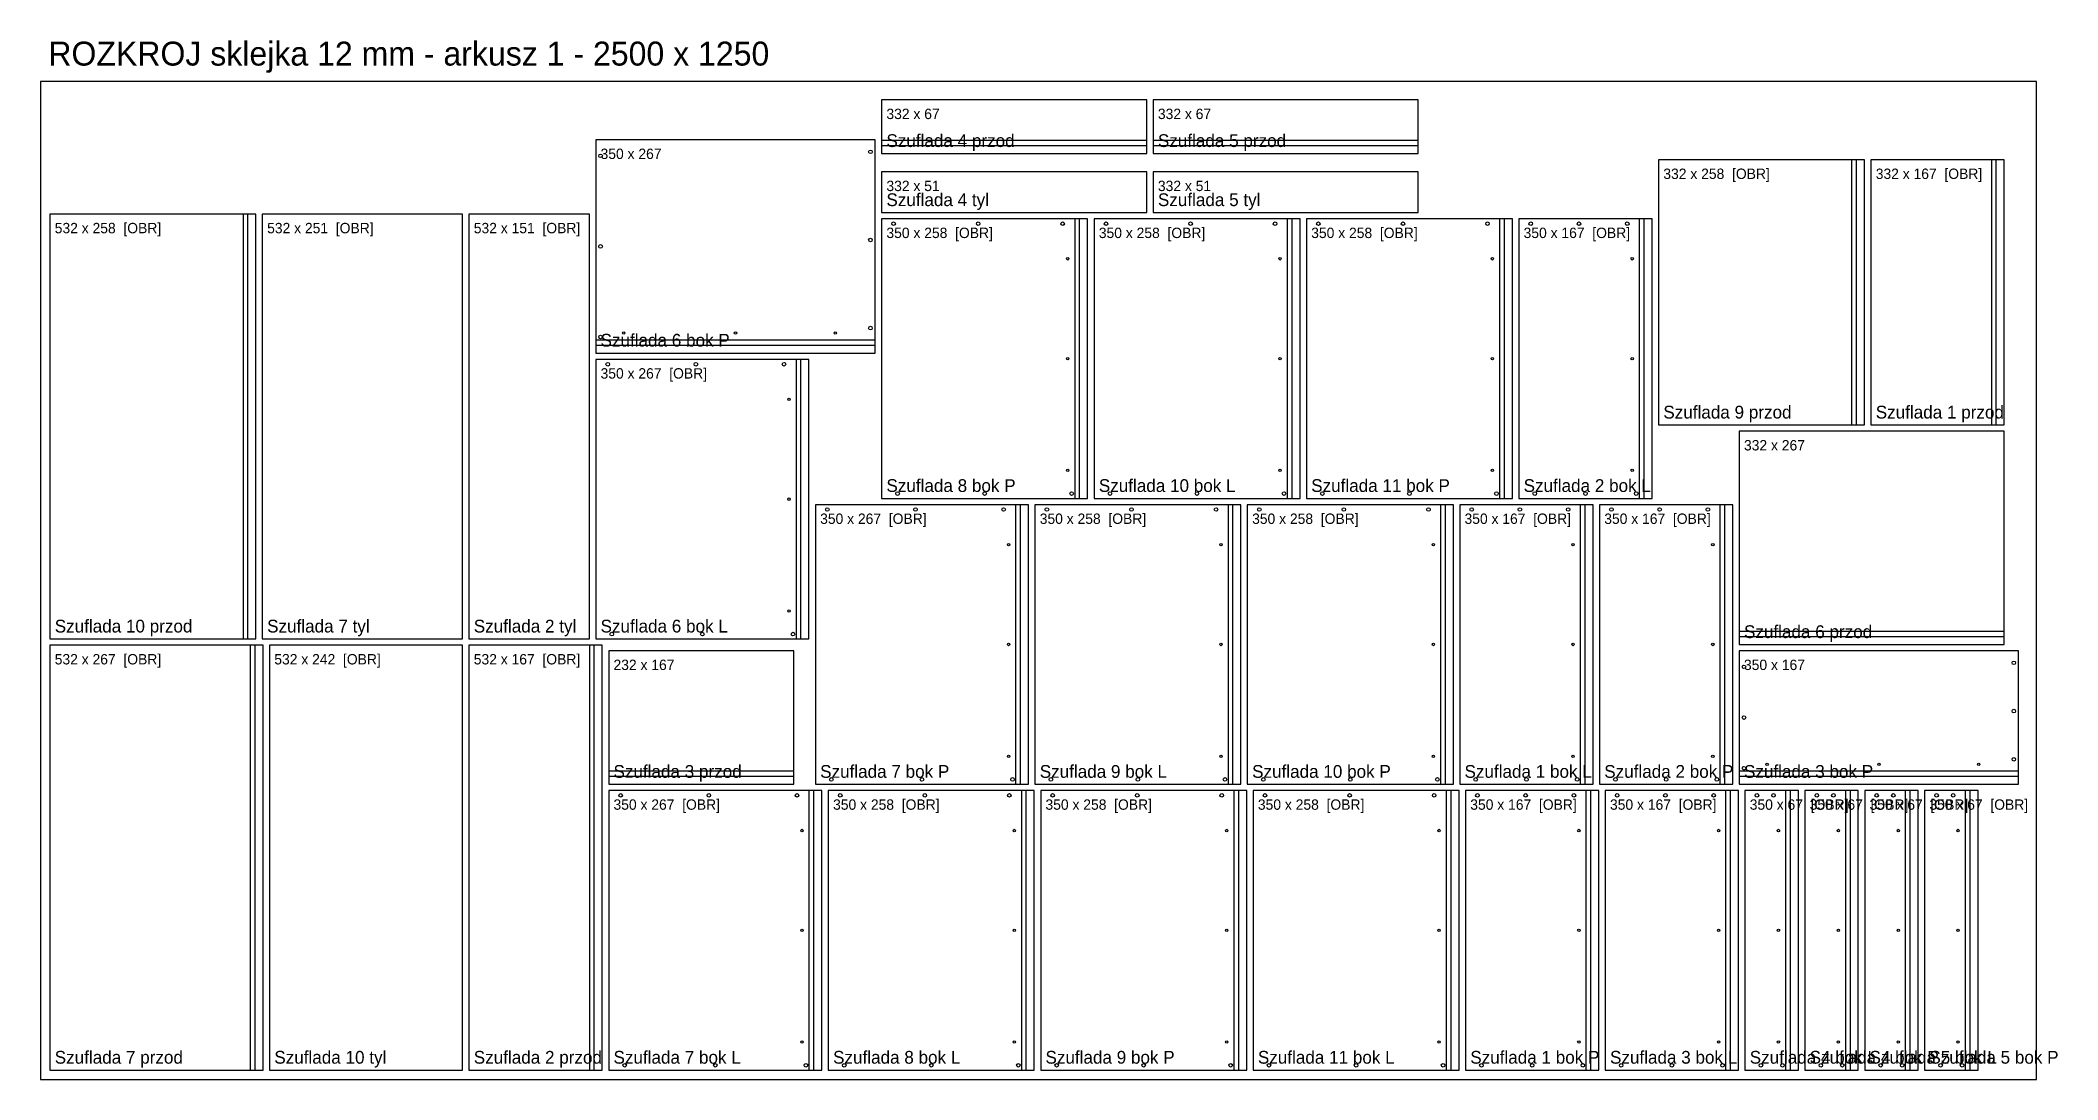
# Model space of a CAD drawing. Header units: metres. Extents: x 0 to 2526, y 0 to 1302.
import ezdxf

# ---------------------------------------------------------------- set-up
doc = ezdxf.new("R2010")
doc.units = ezdxf.units.M

msp = doc.modelspace()

# ---------------------------------------------------------------- linework, layer by layer
at = {"layer": 'ARKUSZ'}
for p, q in [((2500, 1250), (0, 1250)), ((0, 1250), (0, 0)), ((2500, 0), (2500, 1250)), ((0, 0), (2500, 0))]:
    msp.add_line(p, q, dxfattribs=at)
at = {"layer": 'OBRYS'}
for p, q in [((1385.6, 1227), (1053.6, 1227)), ((1053.6, 1227), (1053.6, 1160)), ((1385.6, 1160), (1385.6, 1227)), ((1725.6, 1227), (1393.6, 1227)), ((1393.6, 1227), (1393.6, 1160)), ((1725.6, 1160), (1725.6, 1227)), ((1045.6, 1177), (695.6, 1177)), ((695.6, 1177), (695.6, 910)), ((1045.6, 910), (1045.6, 1177)), ((1053.6, 1160), (1385.6, 1160)), ((1393.6, 1160), (1725.6, 1160)), ((2284.6, 1152), (2026.6, 1152)), ((2026.6, 1152), (2026.6, 820)), ((2284.6, 820), (2284.6, 1152)), ((2459.6, 1152), (2292.6, 1152)), ((2292.6, 1152), (2292.6, 820)), ((2459.6, 820), (2459.6, 1152)), ((1385.6, 1136.8), (1053.6, 1136.8)), ((1053.6, 1136.8), (1053.6, 1086)), ((1385.6, 1086), (1385.6, 1136.8)), ((1725.6, 1136.8), (1393.6, 1136.8)), ((1393.6, 1136.8), (1393.6, 1086)), ((1725.6, 1086), (1725.6, 1136.8)), ((270, 1084), (12, 1084)), ((12, 1084), (12, 552)), ((270, 552), (270, 1084)), ((528.8, 1084), (278, 1084)), ((278, 1084), (278, 552)), ((528.8, 552), (528.8, 1084)), ((687.6, 1084), (536.8, 1084)), ((536.8, 1084), (536.8, 552)), ((687.6, 552), (687.6, 1084)), ((1053.6, 1086), (1385.6, 1086)), ((1311.6, 1078), (1053.6, 1078)), ((1053.6, 1078), (1053.6, 728)), ((1311.6, 728), (1311.6, 1078)), ((1577.6, 1078), (1319.6, 1078)), ((1319.6, 1078), (1319.6, 728)), ((1393.6, 1086), (1725.6, 1086)), ((1577.6, 728), (1577.6, 1078)), ((1843.6, 1078), (1585.6, 1078)), ((1585.6, 1078), (1585.6, 728)), ((1843.6, 728), (1843.6, 1078)), ((2018.6, 1078), (1851.6, 1078)), ((1851.6, 1078), (1851.6, 728)), ((2018.6, 728), (2018.6, 1078)), ((695.6, 910), (1045.6, 910)), ((962.6, 902), (695.6, 902)), ((695.6, 902), (695.6, 552)), ((962.6, 552), (962.6, 902)), ((2026.6, 820), (2284.6, 820)), ((2459.6, 812), (2127.6, 812)), ((2127.6, 812), (2127.6, 545)), ((2292.6, 820), (2459.6, 820)), ((2459.6, 545), (2459.6, 812)), ((1237.6, 720), (970.6, 720)), ((970.6, 720), (970.6, 370)), ((1053.6, 728), (1311.6, 728)), ((1237.6, 370), (1237.6, 720)), ((1503.6, 720), (1245.6, 720)), ((1245.6, 720), (1245.6, 370)), ((1319.6, 728), (1577.6, 728)), ((1503.6, 370), (1503.6, 720)), ((1769.6, 720), (1511.6, 720)), ((1511.6, 720), (1511.6, 370)), ((1585.6, 728), (1843.6, 728)), ((1769.6, 370), (1769.6, 720)), ((1944.6, 720), (1777.6, 720)), ((1777.6, 720), (1777.6, 370)), ((1851.6, 728), (2018.6, 728)), ((1944.6, 370), (1944.6, 720)), ((2119.6, 720), (1952.6, 720)), ((1952.6, 720), (1952.6, 370)), ((2119.6, 370), (2119.6, 720)), ((12, 552), (270, 552)), ((279, 544), (12, 544)), ((12, 544), (12, 12)), ((278, 552), (528.8, 552)), ((279, 12), (279, 544)), ((528.8, 544), (287, 544)), ((287, 544), (287, 12)), ((528.8, 12), (528.8, 544)), ((536.8, 552), (687.6, 552)), ((703.8, 544), (536.8, 544)), ((536.8, 544), (536.8, 12)), ((695.6, 552), (962.6, 552)), ((703.8, 12), (703.8, 544)), ((943.8, 537), (711.8, 537)), ((711.8, 537), (711.8, 370)), ((943.8, 370), (943.8, 537)), ((2127.6, 545), (2459.6, 545)), ((2477.6, 537), (2127.6, 537)), ((2127.6, 537), (2127.6, 370)), ((2477.6, 370), (2477.6, 537)), ((711.8, 370), (943.8, 370)), ((978.8, 362), (711.8, 362)), ((711.8, 362), (711.8, 12)), ((970.6, 370), (1237.6, 370)), ((978.8, 12), (978.8, 362)), ((1244.8, 362), (986.8, 362)), ((986.8, 362), (986.8, 12)), ((1244.8, 12), (1244.8, 362)), ((1245.6, 370), (1503.6, 370)), ((1510.8, 362), (1252.8, 362)), ((1252.8, 362), (1252.8, 12)), ((1510.8, 12), (1510.8, 362)), ((1511.6, 370), (1769.6, 370)), ((1776.8, 362), (1518.8, 362)), ((1518.8, 362), (1518.8, 12)), ((1776.8, 12), (1776.8, 362)), ((1777.6, 370), (1944.6, 370)), ((1951.8, 362), (1784.8, 362)), ((1784.8, 362), (1784.8, 12)), ((1951.8, 12), (1951.8, 362)), ((1952.6, 370), (2119.6, 370)), ((2126.8, 362), (1959.8, 362)), ((1959.8, 362), (1959.8, 12)), ((2126.8, 12), (2126.8, 362)), ((2127.6, 370), (2477.6, 370)), ((2201.8, 362), (2134.8, 362)), ((2134.8, 362), (2134.8, 12)), ((2201.8, 12), (2201.8, 362)), ((2276.8, 362), (2209.8, 362)), ((2209.8, 362), (2209.8, 12)), ((2276.8, 12), (2276.8, 362)), ((2351.8, 362), (2284.8, 362)), ((2284.8, 362), (2284.8, 12)), ((2351.8, 12), (2351.8, 362)), ((2426.8, 362), (2359.8, 362)), ((2359.8, 362), (2359.8, 12)), ((2426.8, 12), (2426.8, 362)), ((12, 12), (279, 12)), ((287, 12), (528.8, 12)), ((536.8, 12), (703.8, 12)), ((711.8, 12), (978.8, 12)), ((986.8, 12), (1244.8, 12)), ((1252.8, 12), (1510.8, 12)), ((1518.8, 12), (1776.8, 12)), ((1784.8, 12), (1951.8, 12)), ((1959.8, 12), (2126.8, 12)), ((2134.8, 12), (2201.8, 12)), ((2209.8, 12), (2276.8, 12)), ((2284.8, 12), (2351.8, 12)), ((2359.8, 12), (2426.8, 12))]:
    msp.add_line(p, q, dxfattribs=at)
at = {"layer": 'PILOT_3'}
for centre in [(1286.6, 1028), (1552.6, 1028), (1818.6, 1028), (1993.6, 1028), (730.6, 935), (870.6, 935), (995.6, 935), (1286.6, 903), (1552.6, 903), (1818.6, 903), (1993.6, 903), (937.6, 852), (1286.6, 763), (1552.6, 763), (1818.6, 763), (1993.6, 763), (937.6, 727), (1212.6, 670), (1478.6, 670), (1744.6, 670), (1919.6, 670), (2094.6, 670), (937.6, 587), (1212.6, 545), (1478.6, 545), (1744.6, 545), (1919.6, 545), (2094.6, 545), (1212.6, 405), (1478.6, 405), (1744.6, 405), (1919.6, 405), (2094.6, 405), (2162.6, 395), (2302.6, 395), (2427.6, 395), (953.8, 312), (1219.8, 312), (1485.8, 312), (1751.8, 312), (1926.8, 312), (2101.8, 312), (2176.8, 312), (2251.8, 312), (2326.8, 312), (2401.8, 312), (953.8, 187), (1219.8, 187), (1485.8, 187), (1751.8, 187), (1926.8, 187), (2101.8, 187), (2176.8, 187), (2251.8, 187), (2326.8, 187), (2401.8, 187), (953.8, 47), (1219.8, 47), (1485.8, 47), (1751.8, 47), (1926.8, 47), (2101.8, 47), (2176.8, 47), (2251.8, 47), (2326.8, 47), (2401.8, 47)]:
    msp.add_circle(centre, 1.5, dxfattribs=at)
at = {"layer": 'ROWEK_6'}
for p, q in [((1385.6, 1176.2), (1053.6, 1176.2)), ((1053.6, 1176.2), (1053.6, 1170)), ((1053.6, 1170), (1385.6, 1170)), ((1385.6, 1170), (1385.6, 1176.2)), ((1725.6, 1176.2), (1393.6, 1176.2)), ((1393.6, 1176.2), (1393.6, 1170)), ((1393.6, 1170), (1725.6, 1170)), ((1725.6, 1170), (1725.6, 1176.2)), ((2274.6, 1152), (2268.4, 1152)), ((2268.4, 1152), (2268.4, 820)), ((2274.6, 820), (2274.6, 1152)), ((2449.6, 1152), (2443.4, 1152)), ((2443.4, 1152), (2443.4, 820)), ((2449.6, 820), (2449.6, 1152)), ((260, 1084), (253.8, 1084)), ((253.8, 1084), (253.8, 552)), ((260, 552), (260, 1084)), ((1301.6, 1078), (1295.4, 1078)), ((1295.4, 1078), (1295.4, 728)), ((1301.6, 728), (1301.6, 1078)), ((1567.6, 1078), (1561.4, 1078)), ((1561.4, 1078), (1561.4, 728)), ((1567.6, 728), (1567.6, 1078)), ((1833.6, 1078), (1827.4, 1078)), ((1827.4, 1078), (1827.4, 728)), ((1833.6, 728), (1833.6, 1078)), ((2008.6, 1078), (2002.4, 1078)), ((2002.4, 1078), (2002.4, 728)), ((2008.6, 728), (2008.6, 1078)), ((1045.6, 926.2), (695.6, 926.2)), ((695.6, 926.2), (695.6, 920)), ((695.6, 920), (1045.6, 920)), ((1045.6, 920), (1045.6, 926.2)), ((952.6, 902), (946.4, 902)), ((946.4, 902), (946.4, 552)), ((952.6, 552), (952.6, 902)), ((2268.4, 820), (2274.6, 820)), ((2443.4, 820), (2449.6, 820)), ((1227.6, 720), (1221.4, 720)), ((1221.4, 720), (1221.4, 370)), ((1227.6, 370), (1227.6, 720)), ((1295.4, 728), (1301.6, 728)), ((1493.6, 720), (1487.4, 720)), ((1487.4, 720), (1487.4, 370)), ((1493.6, 370), (1493.6, 720)), ((1561.4, 728), (1567.6, 728)), ((1759.6, 720), (1753.4, 720)), ((1753.4, 720), (1753.4, 370)), ((1759.6, 370), (1759.6, 720)), ((1827.4, 728), (1833.6, 728)), ((1934.6, 720), (1928.4, 720)), ((1928.4, 720), (1928.4, 370)), ((1934.6, 370), (1934.6, 720)), ((2002.4, 728), (2008.6, 728)), ((2109.6, 720), (2103.4, 720)), ((2103.4, 720), (2103.4, 370)), ((2109.6, 370), (2109.6, 720)), ((2459.6, 561.2), (2127.6, 561.2)), ((2127.6, 561.2), (2127.6, 555)), ((2459.6, 555), (2459.6, 561.2)), ((253.8, 552), (260, 552)), ((269, 544), (262.8, 544)), ((262.8, 544), (262.8, 12)), ((269, 12), (269, 544)), ((693.8, 544), (687.6, 544)), ((687.6, 544), (687.6, 12)), ((693.8, 12), (693.8, 544)), ((946.4, 552), (952.6, 552)), ((2127.6, 555), (2459.6, 555)), ((943.8, 386.2), (711.8, 386.2)), ((711.8, 386.2), (711.8, 380)), ((711.8, 380), (943.8, 380)), ((943.8, 380), (943.8, 386.2)), ((2477.6, 386.2), (2127.6, 386.2)), ((2127.6, 386.2), (2127.6, 380)), ((2127.6, 380), (2477.6, 380)), ((2477.6, 380), (2477.6, 386.2)), ((968.8, 362), (962.6, 362)), ((962.6, 362), (962.6, 12)), ((968.8, 12), (968.8, 362)), ((1221.4, 370), (1227.6, 370)), ((1234.8, 362), (1228.6, 362)), ((1228.6, 362), (1228.6, 12)), ((1234.8, 12), (1234.8, 362)), ((1487.4, 370), (1493.6, 370)), ((1500.8, 362), (1494.6, 362)), ((1494.6, 362), (1494.6, 12)), ((1500.8, 12), (1500.8, 362)), ((1753.4, 370), (1759.6, 370)), ((1766.8, 362), (1760.6, 362)), ((1760.6, 362), (1760.6, 12)), ((1766.8, 12), (1766.8, 362)), ((1928.4, 370), (1934.6, 370)), ((1941.8, 362), (1935.6, 362)), ((1935.6, 362), (1935.6, 12)), ((1941.8, 12), (1941.8, 362)), ((2103.4, 370), (2109.6, 370)), ((2116.8, 362), (2110.6, 362)), ((2110.6, 362), (2110.6, 12)), ((2116.8, 12), (2116.8, 362)), ((2191.8, 362), (2185.6, 362)), ((2185.6, 362), (2185.6, 12)), ((2191.8, 12), (2191.8, 362)), ((2266.8, 362), (2260.6, 362)), ((2260.6, 362), (2260.6, 12)), ((2266.8, 12), (2266.8, 362)), ((2341.8, 362), (2335.6, 362)), ((2335.6, 362), (2335.6, 12)), ((2341.8, 12), (2341.8, 362)), ((2416.8, 362), (2410.6, 362)), ((2410.6, 362), (2410.6, 12)), ((2416.8, 12), (2416.8, 362)), ((262.8, 12), (269, 12)), ((687.6, 12), (693.8, 12)), ((962.6, 12), (968.8, 12)), ((1228.6, 12), (1234.8, 12)), ((1494.6, 12), (1500.8, 12)), ((1760.6, 12), (1766.8, 12)), ((1935.6, 12), (1941.8, 12)), ((2110.6, 12), (2116.8, 12)), ((2185.6, 12), (2191.8, 12)), ((2260.6, 12), (2266.8, 12)), ((2335.6, 12), (2341.8, 12)), ((2410.6, 12), (2416.8, 12))]:
    msp.add_line(p, q, dxfattribs=at)
at = {"layer": 'WKRET_45'}
for centre in [(1039.6, 1162), (701.6, 1157), (1068.6, 1072), (1174.5, 1072), (1280.4, 1072), (1334.6, 1072), (1440.5, 1072), (1546.4, 1072), (1600.6, 1072), (1706.5, 1072), (1812.4, 1072), (1866.6, 1072), (1927, 1072), (1987.4, 1072), (701.6, 1043.5), (1039.6, 1051.6), (1039.6, 941.2), (701.6, 930), (710.6, 896), (821, 896), (931.4, 896), (1073.6, 734), (1182.6, 734), (1291.6, 734), (1339.6, 734), (1448.6, 734), (1557.6, 734), (1605.6, 734), (1714.6, 734), (1823.6, 734), (1871.6, 734), (1935.1, 734), (1998.6, 734), (985.6, 714), (1096, 714), (1206.4, 714), (1260.6, 714), (1366.5, 714), (1472.4, 714), (1526.6, 714), (1632.5, 714), (1738.4, 714), (1792.6, 714), (1853, 714), (1913.4, 714), (1967.6, 714), (2028, 714), (2088.4, 714), (715.6, 558), (829.1, 558), (942.6, 558), (2133.6, 517), (2471.6, 522), (2133.6, 453.5), (2471.6, 461.6), (2133.6, 390), (2471.6, 401.2), (726.8, 356), (837.2, 356), (947.6, 356), (990.6, 376), (1001.8, 356), (1104.1, 376), (1107.7, 356), (1213.6, 356), (1217.6, 376), (1265.6, 376), (1267.8, 356), (1373.7, 356), (1374.6, 376), (1479.6, 356), (1483.6, 376), (1531.6, 376), (1533.8, 356), (1639.7, 356), (1640.6, 376), (1745.6, 356), (1749.6, 376), (1797.6, 376), (1799.8, 356), (1860.2, 356), (1861.1, 376), (1920.6, 356), (1924.6, 376), (1972.6, 376), (1974.8, 356), (2035.2, 356), (2036.1, 376), (2095.6, 356), (2099.6, 376), (2149.8, 356), (2170.6, 356), (2224.8, 356), (2245.6, 356), (2299.8, 356), (2320.6, 356), (2374.8, 356), (2395.6, 356), (731.8, 18), (845.3, 18), (958.8, 18), (1006.8, 18), (1115.8, 18), (1224.8, 18), (1272.8, 18), (1381.8, 18), (1490.8, 18), (1538.8, 18), (1647.8, 18), (1756.8, 18), (1804.8, 18), (1868.3, 18), (1931.8, 18), (1979.8, 18), (2043.3, 18), (2106.8, 18), (2154.8, 18), (2181.8, 18), (2229.8, 18), (2256.8, 18), (2304.8, 18), (2331.8, 18), (2379.8, 18), (2406.8, 18)]:
    msp.add_circle(centre, 2.25, dxfattribs=at)

# ---------------------------------------------------------------- texts
at = {"layer": 'OPIS'}
for s, height, p in [('ROZKROJ sklejka 12 mm - arkusz 1 - 2500 x 1250', 30, (10, 1270)), ('332 x 67', 13, (1059.6, 1203)), ('332 x 67', 13, (1399.6, 1203)), ('350 x 267', 13, (701.6, 1153)), ('Szuflada 4 przod', 16, (1059.6, 1168)), ('Szuflada 5 przod', 16, (1399.6, 1168)), ('332 x 258  [OBR]', 13, (2032.6, 1128)), ('332 x 167  [OBR]', 13, (2298.6, 1128)), ('332 x 51', 13, (1059.6, 1112.8)), ('332 x 51', 13, (1399.6, 1112.8)), ('Szuflada 4 tyl', 16, (1059.6, 1094)), ('Szuflada 5 tyl', 16, (1399.6, 1094)), ('532 x 258  [OBR]', 13, (18, 1060)), ('532 x 251  [OBR]', 13, (284, 1060)), ('532 x 151  [OBR]', 13, (542.8, 1060)), ('350 x 258  [OBR]', 13, (1059.6, 1054)), ('350 x 258  [OBR]', 13, (1325.6, 1054)), ('350 x 258  [OBR]', 13, (1591.6, 1054)), ('350 x 167  [OBR]', 13, (1857.6, 1054)), ('Szuflada 6 bok P', 16, (701.6, 918)), ('350 x 267  [OBR]', 13, (701.6, 878)), ('Szuflada 9 przod', 16, (2032.6, 828)), ('Szuflada 1 przod', 16, (2298.6, 828)), ('332 x 267', 13, (2133.6, 788)), ('Szuflada 8 bok P', 16, (1059.6, 736)), ('Szuflada 10 bok L', 16, (1325.6, 736)), ('Szuflada 11 bok P', 16, (1591.6, 736)), ('Szuflada 2 bok L', 16, (1857.6, 736)), ('350 x 267  [OBR]', 13, (976.6, 696)), ('350 x 258  [OBR]', 13, (1251.6, 696)), ('350 x 258  [OBR]', 13, (1517.6, 696)), ('350 x 167  [OBR]', 13, (1783.6, 696)), ('350 x 167  [OBR]', 13, (1958.6, 696)), ('Szuflada 10 przod', 16, (18, 560)), ('Szuflada 7 tyl', 16, (284, 560)), ('Szuflada 2 tyl', 16, (542.8, 560)), ('Szuflada 6 bok L', 16, (701.6, 560)), ('Szuflada 6 przod', 16, (2133.6, 553)), ('532 x 267  [OBR]', 13, (18, 520)), ('532 x 242  [OBR]', 13, (293, 520)), ('532 x 167  [OBR]', 13, (542.8, 520)), ('232 x 167', 13, (717.8, 513)), ('350 x 167', 13, (2133.6, 513)), ('Szuflada 3 przod', 16, (717.8, 378)), ('Szuflada 7 bok P', 16, (976.6, 378)), ('Szuflada 9 bok L', 16, (1251.6, 378)), ('Szuflada 10 bok P', 16, (1517.6, 378)), ('Szuflada 1 bok L', 16, (1783.6, 378)), ('Szuflada 2 bok P', 16, (1958.6, 378)), ('Szuflada 3 bok P', 16, (2133.6, 378)), ('350 x 267  [OBR]', 13, (717.8, 338)), ('350 x 258  [OBR]', 13, (992.8, 338)), ('350 x 258  [OBR]', 13, (1258.8, 338)), ('350 x 258  [OBR]', 13, (1524.8, 338)), ('350 x 167  [OBR]', 13, (1790.8, 338)), ('350 x 167  [OBR]', 13, (1965.8, 338)), ('350 x 67  [OBR]', 13, (2140.8, 338)), ('350 x 67  [OBR]', 13, (2215.8, 338)), ('350 x 67  [OBR]', 13, (2290.8, 338)), ('350 x 67  [OBR]', 13, (2365.8, 338)), ('Szuflada 7 przod', 16, (18, 20)), ('Szuflada 10 tyl', 16, (293, 20)), ('Szuflada 2 przod', 16, (542.8, 20)), ('Szuflada 7 bok L', 16, (717.8, 20)), ('Szuflada 8 bok L', 16, (992.8, 20)), ('Szuflada 9 bok P', 16, (1258.8, 20)), ('Szuflada 11 bok L', 16, (1524.8, 20)), ('Szuflada 1 bok P', 16, (1790.8, 20)), ('Szuflada 3 bok L', 16, (1965.8, 20)), ('Szuflada 4 bok L', 16, (2140.8, 20)), ('Szuflada 4 bok P', 16, (2215.8, 20)), ('Szuflada 5 bok L', 16, (2290.8, 20)), ('Szuflada 5 bok P', 16, (2365.8, 20))]:
    msp.add_text(s, height=height, dxfattribs=at).set_placement(p)

doc.saveas('drawing.dxf')
